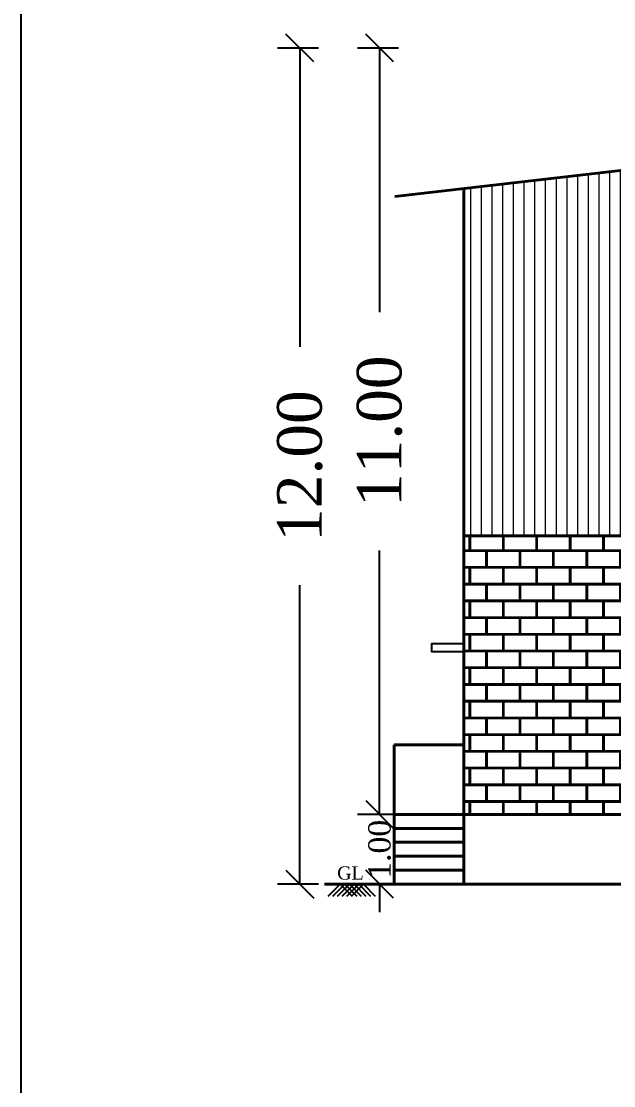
# Model space of a CAD drawing. Header units: metres. Extents: x 98347 to 98865, y -7394 to -7177.
# Drawn here: x 98526.76 to 98535.27, y -7314.23 to -7298.95 of the extents above; entities that cross this region are included whole.
import ezdxf

# ---------------------------------------------------------------- set-up
doc = ezdxf.new("R2010")
doc.units = ezdxf.units.M
doc.header["$LTSCALE"] = 0.5
doc.header["$MEASUREMENT"] = 0
doc.header["$PDMODE"] = 66
doc.linetypes.add('CENTER', pattern=[2, 1.25, -0.25, 0.25, -0.25])
doc.layers.get('0').update_dxf_attribs({"color": 30, "lineweight": 40})
doc.layers.add('CEN-LI', color=7, linetype='CENTER')
doc.layers.add('JSC-F-Hatch', color=250, linetype='Continuous')
for name, color, linetype, lineweight in [('DIM', 5, 'Continuous', 25), ('HAT', 8, 'Continuous', 18), ('TEXT', 11, 'Continuous', 30)]:
    doc.layers.add(name, color=color, linetype=linetype, lineweight=lineweight)
doc.styles.add('DIM', font='times.ttf')
doc.styles.add('RAM', font='dutchi.ttf')
doc.styles.get("Standard").update_dxf_attribs({"font": 'times.ttf'})
doc.dimstyles.new('Standard$0', dxfattribs={"dimtxt": 0.08, "dimasz": 0.05, "dimexe": 0.02, "dimexo": 0.05, "dimgap": 0.09, "dimtad": 0, "dimtih": 1, "dimtoh": 1, "dimzin": 0, "dimdsep": 46, "dimtxsty": 'Standard', "dimcen": 0.09, "dimclrd": 7, "dimclre": 7, "dimclrt": 7, "dimadec": 0, "dimazin": 0, "dimtfac": 1, "dimtofl": 0, "dimtmove": 0, "dimatfit": 3, "dimfxl": 0, "dimtolj": 1, "dimtzin": 0, "dimarcsym": 0})

# ---------------------------------------------------------------- blocks, each defined once
blk = doc.blocks.new('_Oblique')
at = {"color": 0, "linetype": 'ByBlock', "lineweight": -2}
blk.add_line((-0.5, -0.5), (0.5, 0.5), dxfattribs=at)
blk = doc.blocks.new('*D53')
at = {"layer": 'Defpoints', "color": 0}
for p in [(98531.909, -7310.338), (98532.498, -7310.338), (98532.498, -7311.338)]:
    blk.add_point(p, dxfattribs=at)
at = {"layer": 'DIM', "color": 4, "lineweight": -2}
for p, q in [((98531.909, -7310.338), (98531.909, -7309.938)), ((98532.178, -7310.338), (98531.589, -7310.338)), ((98532.178, -7311.338), (98531.589, -7311.338)), ((98531.909, -7311.338), (98531.909, -7311.738))]:
    blk.add_line(p, q, dxfattribs=at)
at = {"layer": 'DIM', "color": 4, "lineweight": -2, "xscale": 0.4, "yscale": 0.4, "zscale": 0.4}
for p, rotation in [((98531.909, -7310.338), 270), ((98531.909, -7311.338), 90)]:
    blk.add_blockref('_Oblique', p, dxfattribs=dict(at, rotation=rotation))
at = {"layer": 'DIM', "insert": (98531.909, -7310.838), "char_height": 0.32, "attachment_point": 5, "rotation": 90, "style": 'DIM'}
blk.add_mtext('\\A1;1.00', dxfattribs=at)
blk = doc.blocks.new('*D54')
at = {"layer": 'Defpoints', "color": 0}
for p in [(98532.498, -7299.338), (98531.909, -7310.338), (98532.498, -7310.338)]:
    blk.add_point(p, dxfattribs=at)
at = {"layer": 'DIM', "color": 4, "lineweight": -2}
for p, q in [((98532.178, -7299.338), (98531.589, -7299.338)), ((98531.909, -7299.338), (98531.909, -7303.127)), ((98531.909, -7310.338), (98531.909, -7306.549)), ((98532.178, -7310.338), (98531.589, -7310.338))]:
    blk.add_line(p, q, dxfattribs=at)
at = {"layer": 'DIM', "color": 4, "lineweight": -2, "xscale": 0.4, "yscale": 0.4, "zscale": 0.4}
for p, rotation in [((98531.909, -7299.338), 90), ((98531.909, -7310.338), 270)]:
    blk.add_blockref('_Oblique', p, dxfattribs=dict(at, rotation=rotation))
at = {"layer": 'DIM', "insert": (98531.909, -7304.838), "char_height": 0.64, "attachment_point": 5, "rotation": 90, "style": 'DIM'}
blk.add_mtext('\\A1;11.00', dxfattribs=at)
blk = doc.blocks.new('*D55')
at = {"layer": 'Defpoints', "color": 0}
for p in [(98531.353, -7299.338), (98530.764, -7311.338), (98531.353, -7311.338)]:
    blk.add_point(p, dxfattribs=at)
at = {"layer": 'DIM', "color": 4, "lineweight": -2}
for p, q in [((98531.033, -7299.338), (98530.444, -7299.338)), ((98530.764, -7299.338), (98530.764, -7303.627)), ((98530.764, -7311.338), (98530.764, -7307.049)), ((98531.033, -7311.338), (98530.444, -7311.338))]:
    blk.add_line(p, q, dxfattribs=at)
at = {"layer": 'DIM', "color": 4, "lineweight": -2, "xscale": 0.4, "yscale": 0.4, "zscale": 0.4}
for p, rotation in [((98530.764, -7299.338), 90), ((98530.764, -7311.338), 270)]:
    blk.add_blockref('_Oblique', p, dxfattribs=dict(at, rotation=rotation))
at = {"layer": 'DIM', "insert": (98530.764, -7305.338), "char_height": 0.64, "attachment_point": 5, "rotation": 90, "style": 'DIM'}
blk.add_mtext('\\A1;12.00', dxfattribs=at)

msp = doc.modelspace()

# ---------------------------------------------------------------- hatches: boundary and pattern name
at = {"layer": 'HAT', "lineweight": 0}
h = msp.add_hatch(dxfattribs=at)
h.set_pattern_fill('ANSI31', color=256, scale=1.23, angle=45, style=0)
h.set_pattern_definition([(90, (72660.93519, 3280.62256), (-0.15375, 0), [])])
h.paths.add_polyline_path([(98538.425, -7306.338), (98538.425, -7300.744), (98533.119, -7301.356), (98533.119, -7306.338)])
h.paths.add_polyline_path([(98543.015, -7300.215), (98539.425, -7300.629), (98539.425, -7306.338), (98543.015, -7306.338)])
at = {"layer": 'JSC-F-Hatch', "ltscale": 0.01}
h = msp.add_hatch(dxfattribs=at)
h.set_pattern_fill('AR-B816C', color=256, scale=0.029999)
h.set_pattern_definition([(0, (72660.93519, 3280.62256), (0.239995887, 0.239995887), [0.4687419667, -0.011249807]), (0, (72660.6952, 3280.63381), (0.239995887, 0.239995887), [0.4687419667, -0.011249807]), (90, (72660.93519, 3280.62256), (-0.239995887, 0.239995887), [-0.251245694, 0.2287460797]), (90, (72660.92394, 3280.62256), (-0.239995887, 0.239995887), [-0.251245694, 0.2287460797])])
h.paths.add_polyline_path([(98546.369, -7310.338), (98546.369, -7306.338), (98545.839, -7306.338), (98533.119, -7306.338), (98533.119, -7310.338)])
h.paths.add_polyline_path([(98541.503, -7309.338), (98541.503, -7308.005), (98541.203, -7308.005), (98541.203, -7307.885), (98543.803, -7307.885), (98543.803, -7308.005), (98543.503, -7308.005), (98543.503, -7309.338)], flags=16)
h.paths.add_polyline_path([(98541.592, -7309.255), (98541.592, -7308.088), (98542.171, -7308.088), (98542.171, -7309.255)], flags=0)
h.paths.add_polyline_path([(98542.233, -7309.255), (98542.233, -7308.088), (98542.827, -7308.088), (98542.827, -7309.255)], flags=0)
h.paths.add_polyline_path([(98542.889, -7309.255), (98542.889, -7308.088), (98543.42, -7308.088), (98543.42, -7309.255)], flags=0)
h.paths.add_polyline_path([(98537.757, -7309.338), (98535.757, -7309.338), (98535.757, -7308.005), (98535.457, -7308.005), (98535.457, -7307.885), (98538.057, -7307.885), (98538.057, -7308.005), (98537.757, -7308.005)], flags=16)
h.paths.add_polyline_path([(98537.673, -7309.255), (98537.142, -7309.255), (98537.142, -7308.088), (98537.673, -7308.088)], flags=0)
h.paths.add_polyline_path([(98537.08, -7309.255), (98536.486, -7309.255), (98536.486, -7308.088), (98537.08, -7308.088)], flags=0)
h.paths.add_polyline_path([(98536.424, -7309.255), (98535.845, -7309.255), (98535.845, -7308.088), (98536.424, -7308.088)], flags=0)

# ---------------------------------------------------------------- linework, layer by layer
for p, q in [((98533.119, -7301.338), (98533.119, -7311.338)), ((98533.119, -7306.338), (98568.119, -7306.338)), ((98533.119, -7310.338), (98568.119, -7310.338)), ((98570.119, -7311.338), (98531.119, -7311.338))]:
    msp.add_line(p, q)
at = {"ltscale": 0.2}
for p, q in [((98532.119, -7309.338), (98532.119, -7311.338)), ((98533.119, -7309.338), (98532.119, -7309.338)), ((98533.119, -7310.338), (98532.119, -7310.338)), ((98533.119, -7310.538), (98532.119, -7310.538)), ((98533.119, -7310.738), (98532.119, -7310.738)), ((98533.119, -7310.938), (98532.119, -7310.938)), ((98533.119, -7311.138), (98532.119, -7311.138))]:
    msp.add_line(p, q, dxfattribs=at)
msp.add_lwpolyline([(98532.127, -7301.47), (98550.619, -7299.338), (98569.11, -7301.47)])
at = {"layer": 'CEN-LI', "color": 4, "linetype": 'Continuous'}
for p, q in [((98531.172, -7311.509), (98531.341, -7311.338)), ((98531.238, -7311.509), (98531.408, -7311.338)), ((98531.306, -7311.509), (98531.476, -7311.338)), ((98531.342, -7311.338), (98531.512, -7311.509)), ((98531.373, -7311.509), (98531.543, -7311.338)), ((98531.409, -7311.338), (98531.579, -7311.509)), ((98531.44, -7311.509), (98531.609, -7311.338)), ((98531.476, -7311.338), (98531.645, -7311.509)), ((98531.507, -7311.509), (98531.676, -7311.338)), ((98531.543, -7311.338), (98531.712, -7311.509)), ((98531.609, -7311.338), (98531.779, -7311.509)), ((98531.676, -7311.338), (98531.846, -7311.509))]:
    msp.add_line(p, q, dxfattribs=at)
at = {"layer": 'DIM'}
msp.add_lwpolyline([(98526.763, -7378.344), (98526.763, -7293.473), (98646.794, -7293.473), (98646.794, -7378.344)], close=True, dxfattribs=at)
msp.add_lwpolyline([(98533.119, -7308.005), (98532.659, -7308.005), (98532.659, -7307.885), (98533.119, -7307.885)], dxfattribs=at)

# ---------------------------------------------------------------- texts
at = {"layer": 'TEXT', "linetype": 'ByBlock', "style": 'RAM'}
msp.add_text('GL', height=0.1895, dxfattribs=at).set_placement((98531.299, -7311.273))

# ---------------------------------------------------------------- dimensions: what is measured, and where the dimension line sits
at = {"layer": 'DIM'}
for p1, p2, distance, override, picture, middle in [((98531.353, -7299.338), (98531.353, -7311.338), -0.59, {"dimscale": 8, "dimexe": 0.04, "dimexo": 0.04, "dimtih": 0, "dimtoh": 0, "dimpost": '\\X', "dimtxsty": 'DIM', "dimblk": 'Oblique', "dimcen": 0.15625, "dimclrd": 4, "dimclre": 4, "dimclrt": 256, "dimtix": 1, "dimfxl": 6, "dimfxlon": 1, "dimarcsym": 1}, '*D55', (98530.764, -7305.338)), ((98532.498, -7299.338), (98532.498, -7310.338), -0.59, {"dimscale": 8, "dimexe": 0.04, "dimexo": 0.04, "dimtih": 0, "dimtoh": 0, "dimpost": '\\X', "dimtxsty": 'DIM', "dimblk": 'Oblique', "dimcen": 0.15625, "dimclrd": 4, "dimclre": 4, "dimclrt": 256, "dimtix": 1, "dimfxl": 6, "dimfxlon": 1, "dimarcsym": 1}, '*D54', (98531.909, -7304.838)), ((98532.498, -7311.338), (98532.498, -7310.338), 0.59, {"dimscale": 8, "dimtxt": 0.04, "dimexe": 0.04, "dimexo": 0.04, "dimtih": 0, "dimtoh": 0, "dimpost": '\\X', "dimtxsty": 'DIM', "dimblk": 'Oblique', "dimcen": 0.15625, "dimclrd": 4, "dimclre": 4, "dimclrt": 256, "dimtix": 1, "dimfxl": 6, "dimfxlon": 1, "dimarcsym": 1}, '*D53', (98531.909, -7310.838))]:
    dim = msp.add_aligned_dim(p1=p1, p2=p2, distance=distance, dimstyle='Standard$0', override=override, dxfattribs=at)
    dim.commit()
    dim.dimension.update_dxf_attribs({"geometry": picture, "text_midpoint": middle})

doc.saveas('drawing.dxf')
